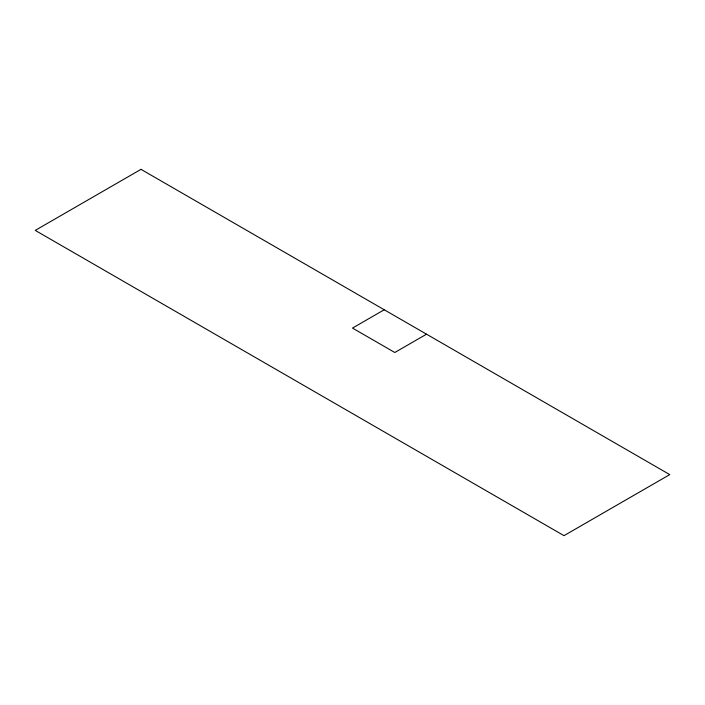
<?xml version="1.0" encoding="UTF-8"?>
<svg xmlns="http://www.w3.org/2000/svg" width="705" height="705" viewBox="0 0 705 705"><rect width="100%" height="100%" fill="white"/><g stroke="black" fill="none" stroke-linecap="round" stroke-linejoin="round"><path stroke-width="1.06" d="M384.225 309.759L352.5 328.081L394.8 352.5L426.525 334.188M141 169.341L35.25 230.394L564 535.659L669.75 474.606L141 169.341"/></g></svg>
